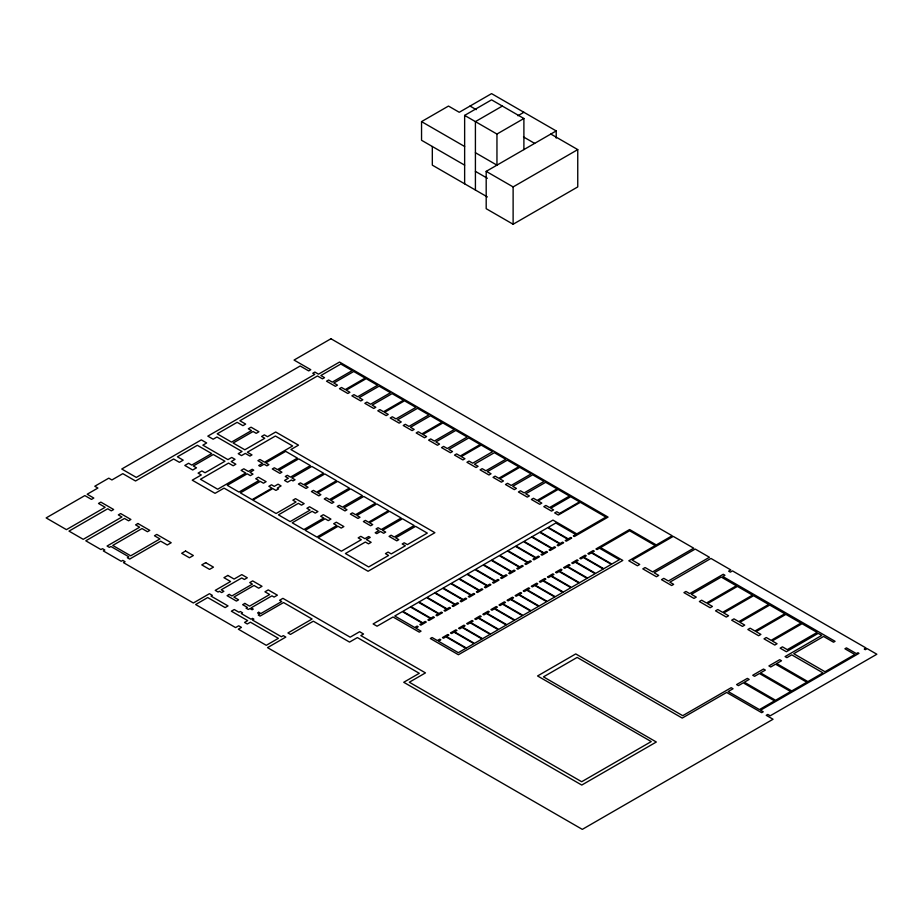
<?xml version="1.0" encoding="UTF-8"?>
<svg xmlns="http://www.w3.org/2000/svg" width="923" height="923" viewBox="0 0 923 923"><rect width="100%" height="100%" fill="white"/><g stroke="black" fill="none" stroke-linecap="round" stroke-linejoin="round"><path stroke-width="1.38" d="M464.638 165.148L421.546 140.273L421.546 121.617L448.486 106.064L459.25 112.283L491.567 93.627L556.211 130.939L556.211 138.115M464.638 183.815L464.638 115.398L491.567 99.846L523.895 118.502L523.895 149.607M502.343 106.064L475.414 121.617L475.414 190.034M517.907 115.744L523.895 112.283M464.638 115.398L496.955 134.054L523.895 118.502M550.823 134.054L577.752 149.607L577.752 186.919L513.119 224.243L486.19 208.69L486.19 171.366L556.211 130.939M486.19 171.366L513.119 186.919L577.752 149.607M470.026 106.064L476.245 109.652M523.479 136.927L534.659 143.388M421.546 121.617L464.638 146.492M475.414 152.71L496.955 165.148L496.955 134.054M475.414 171.366L487.379 178.277M487.379 196.945L432.322 165.148L432.322 146.492M513.119 186.919L513.119 224.243M330.953 338.753L294.056 360.062L310.786 369.708L308.697 370.908L300.183 365.993L121.755 469.011L136.304 477.41L201.318 439.879L206.66 442.959L202.864 445.151L227.935 459.631L231.731 457.439L235.019 459.342L231.223 461.535L235.861 464.211L233.161 465.769L228.523 463.092L200.464 479.291L217.678 489.236L245.749 473.038L241.111 470.361L243.81 468.792L248.425 471.457L252.221 469.276L253.756 470.165L249.971 472.345L252.994 474.099L250.352 475.622L247.202 473.811L227.266 485.313L238.965 492.074L258.901 480.56L255.74 478.749L258.394 477.214L266.112 481.668L263.459 483.202L260.309 481.379L240.384 492.882L252.083 499.643L272.008 488.129L268.858 486.317L271.512 484.783L274.258 486.375L278.054 484.183L281.065 485.925L277.281 488.117L278.584 488.867L275.931 490.401L272.781 488.579L252.856 500.093L276.092 513.511L296.029 501.997L292.879 500.185L295.522 498.651L304.163 503.646L301.521 505.169L298.371 503.358L278.434 514.861L290.134 521.61L310.07 510.107L306.921 508.285L309.563 506.762L317.927 511.584L315.274 513.119L312.124 511.296L292.199 522.799L303.898 529.56L323.823 518.045L320.673 516.234L323.327 514.699L330.93 519.095L328.276 520.618L325.127 518.807L305.201 530.31L316.901 537.059L336.826 525.556L333.676 523.733L336.33 522.21L343.875 526.572L341.222 528.094L338.072 526.272L318.147 537.786L341.383 551.204L361.32 539.69L358.17 537.878L360.812 536.344L364.885 538.697L368.681 536.505L370.227 537.405L366.431 539.586L371.15 542.32L368.508 543.843L365.358 542.032L345.421 553.535L368.669 566.953L388.595 555.45L385.445 553.627L388.098 552.092L391.248 553.915L405.335 545.781L402.186 543.959L404.216 542.793L407.366 544.605L427.303 533.102L415.592 526.352L395.667 537.855L398.817 539.667L396.786 540.843L389.068 536.39L391.098 535.213L394.259 537.036L414.185 525.533L402.486 518.772L382.56 530.287L385.71 532.098L383.668 533.275L380.518 531.463L376.722 533.644L375.176 532.756L378.972 530.563L376.065 528.891L378.095 527.714L381.257 529.525L401.182 518.022L389.483 511.273L369.546 522.776L372.707 524.599L370.665 525.764L363.374 521.553L365.404 520.376L368.554 522.199L388.479 510.696L376.78 503.935L356.855 515.449L360.005 517.261L357.974 518.438L350.359 514.053L352.401 512.876L355.551 514.688L375.476 503.185L363.777 496.436L343.852 507.938L347.002 509.761L344.971 510.927L337.253 506.473L339.283 505.296L342.433 507.119L362.37 495.616L350.671 488.855L330.734 500.37L333.895 502.181L331.853 503.358L324.25 498.974L326.281 497.797L329.43 499.608L349.367 488.105L337.668 481.356L317.731 492.859L320.881 494.682L318.85 495.859L311.409 491.555L313.439 490.378L316.589 492.201L336.526 480.698L324.827 473.937L304.89 485.44L308.051 487.263L306.009 488.44L298.406 484.044L300.436 482.879L303.586 484.69L323.523 473.187L311.824 466.427L291.887 477.941L295.037 479.752L293.006 480.929L291.368 479.983L287.572 482.175L284.549 480.433L288.345 478.241L285.288 476.476L287.33 475.299L290.48 477.122L310.405 465.619L298.706 458.858L278.781 470.372L281.93 472.184L279.888 473.361L272.285 468.965L274.327 467.799L277.477 469.611L297.402 458.108L285.703 451.359L265.778 462.861L268.928 464.684L266.885 465.85L264.059 464.211L260.263 466.403L258.717 465.515L262.513 463.334L257.898 460.658L259.94 459.492L264.578 462.169L292.637 445.959L275.412 436.025L247.352 452.224L251.991 454.901L249.948 456.077L245.31 453.401L241.514 455.593L238.226 453.689L242.022 451.497L216.951 437.017L213.155 439.21L207.813 436.129L314.743 374.392L312.77 373.261L314.858 372.061L318.516 374.173L339.526 362.047L608.072 517.088L574.406 536.528L573.333 535.905L575.756 534.509L555.819 523.006L548.285 527.356L568.21 538.859L570.633 537.463L571.718 538.086L566.33 541.19L565.245 540.566L567.668 539.17L547.743 527.668L540.197 532.017L560.134 543.52L562.557 542.124L563.63 542.747L558.242 545.862L557.169 545.239L559.592 543.832L539.667 532.329L532.121 536.678L552.058 548.193L554.481 546.785L555.554 547.408L550.166 550.523L549.093 549.9L551.516 548.504L531.579 536.99L524.045 541.351L543.97 552.854L546.393 551.458L547.477 552.081L542.089 555.184L541.005 554.561L543.439 553.165L523.503 541.663L515.969 546.012L535.894 557.515L538.317 556.119L539.39 556.742L534.013 559.857L532.929 559.234L535.352 557.827L515.426 546.324L507.881 550.673L527.818 562.188L530.24 560.78L531.313 561.403L525.925 564.518L524.852 563.895L527.275 562.499L507.35 550.985L499.805 555.346L519.73 566.849L522.153 565.453L523.237 566.076L517.849 569.179L516.776 568.556L519.199 567.16L499.262 555.658L491.728 560.007L511.654 571.51L514.076 570.114L515.161 570.737L509.773 573.841L508.688 573.229L511.111 571.822L491.186 560.319L483.64 564.668L503.577 576.183L506 574.775L507.073 575.398L501.685 578.513L500.612 577.89L503.035 576.494L483.11 564.98L475.564 569.341L495.501 580.844L497.924 579.448L498.997 580.071L493.609 583.174L492.536 582.551L494.959 581.155L475.022 569.653L467.488 574.002L487.413 585.505L489.836 584.109L490.921 584.732L485.533 587.836L484.448 587.213L486.883 585.817L466.946 574.314L459.412 578.663L479.337 590.178L481.76 588.77L482.833 589.393L477.456 592.508L476.372 591.885L478.795 590.478L458.869 578.975L451.324 583.336L471.261 594.839L473.684 593.443L474.757 594.054L469.369 597.169L468.296 596.546L470.718 595.15L450.793 583.636L443.248 587.997L463.173 599.5L465.596 598.104L466.68 598.727L461.292 601.831L460.219 601.208L462.642 599.812L442.705 588.309L435.171 592.658L455.097 604.161L457.52 602.765L458.604 603.388L453.216 606.503L452.132 605.88L454.554 604.473L434.629 592.97L427.084 597.319L447.02 608.834L449.443 607.426L450.516 608.049L445.128 611.164L444.055 610.541L446.478 609.145L426.553 597.631L419.007 601.992L438.944 613.495L441.367 612.099L442.44 612.722L437.052 615.826L435.979 615.203L438.402 613.807L418.465 602.304L410.931 606.653L430.856 618.156L433.279 616.76L434.364 617.383L428.976 620.498L427.891 619.875L430.326 618.468L410.389 606.965L402.855 611.314L422.78 622.829L425.203 621.421L426.276 622.044L420.9 625.159L419.815 624.536L422.238 623.14L402.313 611.626L394.767 615.987L414.704 627.49L417.127 626.094L418.2 626.717L415.777 628.113L421.038 631.147L419.296 632.151L393.036 616.991L377.057 626.209L373.123 623.936L552.958 520.099L576.829 533.886L605.915 517.088L580.336 502.32L558.323 515.022L554.688 512.923L556.765 511.723L559.615 513.373L579.54 501.87L570.679 496.747L550.743 508.25L553.592 509.9L551.516 511.1L543.809 506.646L545.885 505.446L549.543 507.558L569.479 496.055L558.08 489.467L538.144 500.981L541.813 503.093L539.736 504.293L531.383 499.47L533.459 498.27L537.128 500.393L557.054 488.878L545.655 482.302L525.718 493.805L529.387 495.916L527.31 497.116L518.403 491.982L520.48 490.782L524.149 492.894L544.074 481.391L532.675 474.803L512.75 486.317L516.407 488.429L514.33 489.628L505.469 484.506L507.546 483.306L511.204 485.429L531.14 473.914L519.741 467.338L499.805 478.841L503.473 480.964L501.397 482.164L493.044 477.341L495.12 476.141L498.778 478.252L518.714 466.75L507.315 460.162L487.379 471.665L491.048 473.787L488.971 474.987L480.098 469.865L482.175 468.665L485.844 470.776L505.769 459.273L494.37 452.697L474.445 464.2L478.102 466.311L476.026 467.511L466.946 462.273L469.022 461.073L472.691 463.184L492.617 451.682L481.218 445.094L461.281 456.608L464.95 458.719L462.873 459.919L454.52 455.097L456.597 453.897L460.265 456.008L480.191 444.505L468.792 437.929L448.866 449.432L452.524 451.543L450.447 452.743L441.54 447.609L443.617 446.409L447.286 448.52L467.211 437.017L455.812 430.43L435.887 441.932L439.544 444.055L437.467 445.255L428.607 440.133L430.683 438.933L434.341 441.044L454.278 429.541L442.878 422.965L422.942 434.468L426.611 436.579L424.534 437.779L416.181 432.956L418.257 431.756L421.926 433.879L441.852 422.365L430.453 415.788L410.516 427.291L414.185 429.414L412.108 430.614L403.236 425.491L405.312 424.292L408.981 426.403L428.907 414.9L417.508 408.312L397.582 419.827L401.251 421.938L399.163 423.138L390.233 417.981L392.31 416.781L395.979 418.904L415.904 407.389L404.505 400.813L384.579 412.316L388.237 414.427L386.16 415.627L377.807 410.804L379.884 409.604L383.553 411.727L403.478 400.224L392.079 393.636L372.154 405.139L375.823 407.262L373.734 408.462L364.839 403.316L366.916 402.116L370.573 404.228L390.51 392.725L379.111 386.149L359.174 397.651L362.843 399.763L360.766 400.963L351.894 395.852L353.971 394.652L357.639 396.763L377.565 385.26L366.166 378.672L346.24 390.175L349.898 392.298L347.821 393.498L339.468 388.675L341.545 387.475L345.214 389.587L365.139 378.084L353.74 371.496L333.814 383.01L337.472 385.122L335.395 386.322L326.534 381.199L328.611 379.999L332.28 382.122L352.205 370.608L340.806 364.031L320.869 375.534L324.538 377.657L322.462 378.857L317.454 375.961L239.888 420.75L245.668 424.084L242.922 425.665L237.142 422.33L217.205 433.833L231.535 442.105L251.471 430.603L248.31 428.78L251.056 427.199L258.948 431.756L256.213 433.337L253.064 431.514L233.127 443.028L244.826 449.778L264.763 438.275L261.601 436.452L264.347 434.871L267.532 436.706L275.7 431.999L298.498 445.151L290.895 449.547L434.895 532.686L368.081 571.268L224.07 488.129L215.047 493.332L192.249 480.179L201.283 474.964L198.087 473.118L201.883 470.938L205.033 472.761L224.958 461.246L213.259 454.497L193.334 466L196.484 467.823L192.699 470.003L184.808 465.446L188.592 463.265L191.742 465.088L211.667 453.574L197.349 445.301L177.412 456.816L183.192 460.15L179.408 462.331L173.628 458.996L135.531 480.998L122.817 473.661L111.902 479.96L108.787 478.16L94.792 486.248L97.907 488.048L87.189 494.232L93.823 498.062L91.492 499.412L84.858 495.582L46.15 517.918L66.433 529.64L105.141 507.292L98.507 503.462L100.838 502.112L113.644 509.508L111.314 510.857L107.714 508.769L69.006 531.117L83.232 539.332L121.94 516.984L118.329 514.896L120.659 513.557L130.904 519.476L128.574 520.814L124.501 518.461L85.793 540.809L100.953 549.566L102.488 548.677L104.818 550.016L103.284 550.904L121.236 561.276L122.771 560.388L125.078 561.715L123.474 562.638L193.357 602.984L209.463 593.685L212.348 595.347L211.032 596.108L228.027 605.926L225.131 607.599L207.721 597.55L195.641 604.53L235.584 627.594L238.699 625.794L241.445 627.375L238.319 629.174L266.274 645.315L278.365 638.335L250.41 622.194L247.295 623.994L244.56 622.414L247.676 620.614L231.361 611.199L234.257 609.526L238.976 612.249L240.303 611.488L242.564 612.803L241.249 613.564L251.044 619.218L252.51 618.364L253.883 619.148L252.406 620.002L281.4 636.743L283.315 635.624L285.818 637.078L267.532 647.634L582.309 829.373L773.047 719.248L766.228 715.313L767.786 714.414L770.197 715.81L876.85 654.234L867.159 648.638L865.324 649.688L864.251 649.065L866.074 648.015L732.493 570.887L730.335 572.133L728.651 571.164L730.808 569.918L710.952 558.45L669.867 582.171L673.652 584.351L671.644 585.517L661.514 579.667L663.787 578.352L668.367 580.994L709.441 557.273L695.215 549.058L654.142 572.779L658.71 575.421L656.426 576.737L642.812 568.868L645.096 567.553L652.63 571.902L693.715 548.193L673.248 536.378L632.163 560.088L639.708 564.449L637.424 565.764L628.805 560.78L655.203 545.551L629.613 530.771L600.527 547.57L622.806 560.434L458.408 654.73L430.326 638.52L432.068 637.516L437.317 640.55L439.752 639.154L440.825 639.777L438.402 641.173L458.327 652.676L465.873 648.327L445.936 636.824L443.513 638.22L442.44 637.597L447.828 634.482L448.901 635.105L446.478 636.512L466.403 648.015L473.949 643.666L454.024 632.151L451.601 633.559L450.516 632.936L455.904 629.821L456.977 630.444L454.554 631.84L474.491 643.354L482.025 638.993L462.1 627.49L459.677 628.886L458.604 628.263L463.981 625.159L465.065 625.782L462.642 627.179L482.567 638.681L490.113 634.332L470.176 622.829L467.753 624.225L466.68 623.602L472.068 620.498L473.141 621.11L470.718 622.517L490.644 634.02L498.189 629.671L478.264 618.156L475.83 619.564L474.757 618.941L480.145 615.826L481.218 616.449L478.795 617.845L498.732 629.359L506.266 624.998L486.34 613.495L483.917 614.891L482.833 614.268L488.221 611.164L489.305 611.787L486.883 613.184L506.808 624.686L514.353 620.337L494.416 608.834L491.994 610.23L490.921 609.607L496.309 606.503L497.382 607.115L494.959 608.522L514.884 620.025L522.43 615.676L502.493 604.161L500.07 605.569L498.997 604.946L504.385 601.831L505.458 602.454L503.035 603.85L522.96 615.364L530.506 611.003L510.581 599.5L508.158 600.896L507.073 600.285L512.461 597.169L513.534 597.792L511.111 599.189L531.048 610.691L538.582 606.342L518.657 594.839L516.234 596.235L515.161 595.612L520.537 592.508L521.622 593.131L519.199 594.527L539.124 606.03L546.67 601.681L526.733 590.178L524.31 591.574L523.237 590.951L528.625 587.836L529.698 588.459L527.275 589.866L547.201 601.369L554.746 597.008L534.821 585.505L532.386 586.901L531.313 586.29L536.701 583.174L537.774 583.798L535.352 585.194L555.288 596.708L562.822 592.347L542.897 580.844L540.474 582.24L539.39 581.617L544.778 578.513L545.862 579.136L543.439 580.532L563.365 592.035L570.91 587.686L550.973 576.183L548.55 577.579L547.477 576.956L552.865 573.841L553.938 574.464L551.516 575.871L571.441 587.374L578.986 583.024L559.05 571.51L556.627 572.918L555.554 572.295L560.942 569.179L562.015 569.803L559.592 571.199L579.517 582.713L587.063 578.352L567.137 566.849L564.714 568.245L563.63 567.622L569.018 564.518L570.091 565.141L567.668 566.537L587.605 578.04L595.139 573.691L575.214 562.188L572.791 563.584L571.718 562.961L577.094 559.857L578.179 560.469L575.756 561.876L595.681 573.379L603.227 569.029L583.29 557.515L580.867 558.923L579.794 558.3L585.182 555.184L586.255 555.808L583.832 557.204L603.757 568.718L611.303 564.357L591.378 552.854L588.943 554.25L587.87 553.627L593.258 550.523L594.331 551.146L591.908 552.542L611.845 564.045L619.379 559.696L599.454 548.193L597.031 549.589L595.946 548.966L629.613 529.537L656.276 544.928L672.163 535.755L330.953 338.753M137.908 523.514L135.589 524.864L139.65 527.218L107.068 546.035L109.399 547.374L110.933 546.485L128.885 556.857L127.351 557.746L129.658 559.073L160.683 541.166L167.294 544.985L171.193 542.736L156.795 534.417L154.476 535.767L159.944 538.928L130.708 555.808L112.756 545.435L141.992 528.556L147.461 531.717L149.791 530.379L137.908 523.514M185.569 551.031L181.681 553.281L189.446 557.769L193.345 555.519L185.569 551.031M205.691 562.649L201.791 564.899L209.567 569.387L213.467 567.137L205.691 562.649M227.843 575.444L223.943 577.683L230.565 581.513L215.232 590.362L218.105 592.024L219.432 591.262L221.693 592.566L223.874 591.32L221.22 589.785L241.722 577.96L244.364 579.482L247.295 577.798L241.791 574.614L234.107 579.056L227.843 575.444M229.25 594.424L227.081 595.681L236.426 601.069L238.596 599.823L233.877 597.089L253.998 585.482L258.717 588.205L262.017 586.301L252.671 580.902L249.741 582.586L252.383 584.121L231.892 595.946L229.25 594.424M244.837 603.423L242.657 604.669L247.387 607.403L246.06 608.165L248.333 609.468L249.948 608.534L252.094 609.768L253.248 609.111L251.102 607.865L271.939 595.843L274.085 597.077L277.385 595.173L268.258 589.901L264.947 591.805L269.666 594.527L249.556 606.146L244.837 603.423M258.752 612.284L257.598 612.953L259.744 614.187L258.267 615.041L260.09 616.091L283.557 602.546L312.089 619.021L287.93 632.97L290.433 634.413L313.335 621.191L349.54 642.096L357.386 637.574L419.284 673.305L403.732 682.282L581.755 785.058L656.322 742.011L543.474 676.859L577.152 657.418L682.235 718.082L726.632 692.446L761.683 712.683L763.24 711.795L760.506 710.214L858.978 653.357L857.894 652.734L856.382 653.611L846.449 647.877L844.903 648.765L854.836 654.499L825 671.736L793.757 653.692L823.593 636.466L833.527 642.2L835.073 641.312L722.801 576.494L724.959 575.248L723.263 574.268L689.723 593.639L685.951 591.447L683.931 592.612L693.981 598.416L696.265 597.1L691.419 594.297L721.255 577.071L736.335 585.782L706.499 603.007L701.653 600.204L699.369 601.519L710.145 607.738L712.418 606.423L707.572 603.63L737.408 586.405L752.499 595.104L722.651 612.33L717.806 609.538L715.533 610.853L726.297 617.072L728.582 615.756L723.736 612.953L753.572 595.727L768.651 604.438L738.815 621.664L733.97 618.86L731.685 620.187L742.461 626.405L744.734 625.09L739.888 622.287L769.736 605.061L784.815 613.772L754.968 630.997L750.122 628.194L747.849 629.509L758.614 635.728L760.898 634.413L756.052 631.62L785.888 614.383L800.968 623.094L771.132 640.32L766.286 637.528L764.002 638.843L774.778 645.062L777.062 643.746L772.205 640.943L802.052 623.717L817.132 632.428L787.296 649.654L782.439 646.85L780.166 648.165L786.361 651.742L818.205 633.363L821.758 635.405L785.069 656.599L786.892 657.649L791.749 654.857L822.981 672.89L807.902 681.601L776.658 663.568L781.516 660.764L779.681 659.703L768.905 665.921L770.74 666.983L775.585 664.191L806.829 682.224L791.749 690.935L760.506 672.89L765.352 670.098L763.517 669.037L752.741 675.255L754.576 676.317L759.433 673.513L790.665 691.546L775.585 700.257L744.342 682.224L749.188 679.42L747.365 678.37L736.589 684.589L738.423 685.639L743.269 682.847L774.512 700.88L759.433 709.591L728.189 691.546L733.035 688.754L731.201 687.693L682.72 715.683L575.744 653.922L537.567 675.959L651.234 741.584L581.675 781.735L409.316 682.224L425.468 672.89L360.835 635.578L363.558 634.009L359.612 631.724L350.163 637.182L282.899 598.346L279.588 600.262L281.734 601.496L260.897 613.518L258.752 612.284"/></g></svg>
